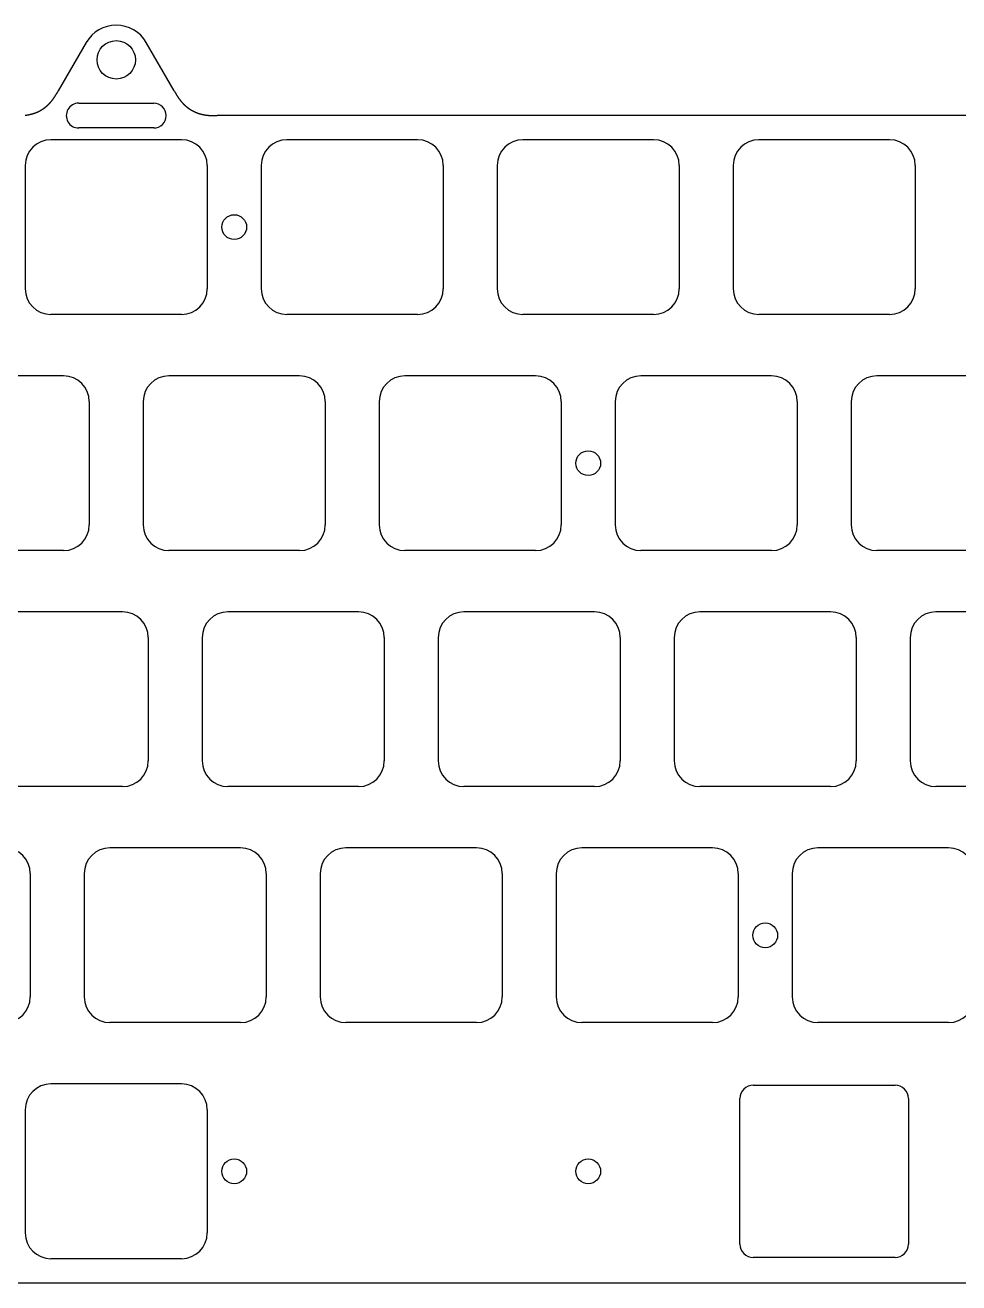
# Model space of a CAD drawing. Header units: millimetres. Extents: x -9 to 276, y -92 to 16.
# Drawn here: x 126 to 201.4, y -85.2 to 16.3 of the extents above; entities that cross this region are included whole.
import ezdxf

# ---------------------------------------------------------------- set-up
doc = ezdxf.new("R2010")
doc.units = ezdxf.units.MM
doc.layers.add('BLACK', color=7, linetype='CONTINUOUS')
doc.layers.add('Edge.Cuts', color=53, linetype='CONTINUOUS', true_color=0xc8a339)

msp = doc.modelspace()

# ---------------------------------------------------------------- linework, layer by layer
at = {"layer": 'BLACK', "linetype": 'Continuous'}
for p, q in [((138.625, -69.15), (128.074999, -69.15)), ((184.775, -69.25), (196.225, -69.25)), ((183.7, -82.075), (183.7, -70.325)), ((197.3, -70.325), (197.3, -82.075)), ((126, -71.225), (126, -81.175001)), ((140.7, -71.225), (140.7, -81.175)), ((196.225, -83.15), (184.775, -83.15)), ((138.625, -83.25), (128.075, -83.25))]:
    msp.add_line(p, q, dxfattribs=at)
at = {"layer": 'BLACK'}
for centre in [(142.875, -76.2), (171.45, -76.2)]:
    msp.add_circle(centre, 1, dxfattribs=at)
for centre, radius, start, end in [((128.075004, -71.225004), 2.075004, 90.00013806, 179.99988955), ((138.625, -71.225), 2.075, 0, 90), ((184.774999, -70.324999), 1.074999, 89.9999467, 180.0000533), ((196.225, -70.325), 1.075, 0, 90), ((128.075002, -81.174998), 2.075002, 180.00008284, 269.99994478), ((138.625, -81.175), 2.075, 270, 0), ((184.774999, -82.075001), 1.074999, 179.9999467, 270.0000533), ((196.225, -82.075), 1.075, 270, 0)]:
    msp.add_arc(centre, radius, start, end, dxfattribs=at)
at = {"layer": 'Edge.Cuts', "linetype": 'CONTINUOUS'}
for p, q in [((130.925129, 14.9), (128.673462, 11)), ((138.026537, 11), (135.774871, 14.9)), ((128.100526, 10.137918), (128.111221, 10.15071)), ((128.111221, 10.15071), (128.121898, 10.163604)), ((128.121898, 10.163604), (128.132559, 10.176603)), ((128.132559, 10.176603), (128.143204, 10.189709)), ((128.143204, 10.189709), (128.153837, 10.202926)), ((128.153837, 10.202926), (128.164458, 10.216255)), ((128.164458, 10.216255), (128.17507, 10.229701)), ((128.17507, 10.229701), (128.185675, 10.243266)), ((128.185675, 10.243266), (128.196275, 10.256954)), ((128.196275, 10.256954), (128.206872, 10.270768)), ((128.206872, 10.270768), (128.21747, 10.284713)), ((128.21747, 10.284713), (128.228069, 10.298793)), ((128.228069, 10.298793), (128.238674, 10.313011)), ((128.238674, 10.313011), (128.249287, 10.327374)), ((128.249287, 10.327374), (128.259912, 10.341886)), ((128.259912, 10.341886), (128.270551, 10.356552)), ((128.270551, 10.356552), (128.281208, 10.371379)), ((128.281208, 10.371379), (128.291888, 10.386373)), ((128.291888, 10.386373), (128.302594, 10.401541)), ((128.302594, 10.401541), (128.313331, 10.416891)), ((128.313331, 10.416891), (128.324103, 10.43243)), ((128.324103, 10.43243), (128.334918, 10.448169)), ((128.334918, 10.448169), (128.345779, 10.464116)), ((128.345779, 10.464116), (128.356694, 10.480284)), ((128.356694, 10.480284), (128.367671, 10.496683)), ((128.367671, 10.496683), (128.378715, 10.513327)), ((128.378715, 10.513327), (128.389838, 10.530232)), ((128.389838, 10.530232), (128.401048, 10.547414)), ((128.401048, 10.547414), (128.412357, 10.564892)), ((128.412357, 10.564892), (128.423777, 10.582688)), ((128.423777, 10.582688), (128.435323, 10.600826)), ((128.435323, 10.600826), (128.447011, 10.619335)), ((128.447011, 10.619335), (128.458861, 10.638248)), ((128.458861, 10.638248), (128.470896, 10.657604)), ((128.470896, 10.657604), (128.483142, 10.67745)), ((128.483142, 10.67745), (128.495632, 10.697841)), ((128.495632, 10.697841), (128.508406, 10.718846)), ((128.508406, 10.718846), (128.521514, 10.74055)), ((128.521514, 10.74055), (128.535019, 10.763064)), ((128.535019, 10.763064), (128.549006, 10.786532)), ((128.549006, 10.786532), (128.563586, 10.811149)), ((128.563586, 10.811149), (128.578924, 10.837196)), ((128.578924, 10.837196), (128.595266, 10.865098)), ((128.595266, 10.865098), (128.613018, 10.89556)), ((128.613018, 10.89556), (128.632962, 10.929928)), ((128.632962, 10.929928), (128.657009, 10.971507)), ((128.657009, 10.971507), (128.673462, 11)), ((138.026537, 11), (138.048643, 10.961725)), ((138.048643, 10.961725), (138.070962, 10.923156)), ((138.070962, 10.923156), (138.082212, 10.903769)), ((138.082212, 10.903769), (138.093527, 10.884317)), ((138.093527, 10.884317), (138.104911, 10.864802)), ((138.104911, 10.864802), (138.116369, 10.845228)), ((138.116369, 10.845228), (138.127904, 10.825597)), ((138.127904, 10.825597), (138.13952, 10.805913)), ((138.13952, 10.805913), (138.151221, 10.786177)), ((138.151221, 10.786177), (138.163012, 10.766393)), ((138.163012, 10.766393), (138.174895, 10.746563)), ((138.174895, 10.746563), (138.186876, 10.726691)), ((138.186876, 10.726691), (138.198958, 10.706778)), ((138.198958, 10.706778), (138.211144, 10.686828)), ((138.211144, 10.686828), (138.223439, 10.666844)), ((138.223439, 10.666844), (138.229629, 10.656839)), ((138.229629, 10.656839), (138.235848, 10.646828)), ((138.235848, 10.646828), (138.242096, 10.636808)), ((138.242096, 10.636808), (138.248373, 10.626782)), ((138.248373, 10.626782), (138.254681, 10.61675)), ((138.254681, 10.61675), (138.261019, 10.606711)), ((138.261019, 10.606711), (138.267389, 10.596666)), ((138.267389, 10.596666), (138.27379, 10.586616)), ((138.27379, 10.586616), (138.280223, 10.576561)), ((138.280223, 10.576561), (138.286689, 10.566501)), ((138.286689, 10.566501), (138.293189, 10.556436)), ((138.293189, 10.556436), (138.299722, 10.546367)), ((138.299722, 10.546367), (138.306289, 10.536295)), ((138.306289, 10.536295), (138.312891, 10.526219)), ((138.312891, 10.526219), (138.319528, 10.51614)), ((138.319528, 10.51614), (138.3262, 10.506058)), ((138.3262, 10.506058), (138.332909, 10.495974)), ((138.332909, 10.495974), (138.339654, 10.485888)), ((138.339654, 10.485888), (138.346437, 10.4758)), ((138.346437, 10.4758), (138.353257, 10.465711)), ((138.353257, 10.465711), (138.360115, 10.45562)), ((138.360115, 10.45562), (138.367012, 10.445529)), ((138.367012, 10.445529), (138.373948, 10.435438)), ((138.373948, 10.435438), (138.380924, 10.425347)), ((138.380924, 10.425347), (138.38794, 10.415256)), ((138.38794, 10.415256), (138.394996, 10.405166)), ((138.394996, 10.405166), (138.402094, 10.395077)), ((138.402094, 10.395077), (138.409233, 10.384989)), ((138.409233, 10.384989), (138.416414, 10.374903)), ((138.416414, 10.374903), (138.423638, 10.36482)), ((138.423638, 10.36482), (138.430905, 10.354738)), ((138.430905, 10.354738), (138.438215, 10.34466)), ((138.438215, 10.34466), (138.44557, 10.334585)), ((138.44557, 10.334585), (138.452969, 10.324513)), ((138.452969, 10.324513), (138.460413, 10.314445)), ((138.460413, 10.314445), (138.467902, 10.304381)), ((138.467902, 10.304381), (138.475438, 10.294322)), ((138.475438, 10.294322), (138.48302, 10.284267)), ((138.48302, 10.284267), (138.49065, 10.274218)), ((138.49065, 10.274218), (138.498327, 10.264175)), ((138.498327, 10.264175), (138.506052, 10.254137)), ((138.506052, 10.254137), (138.513825, 10.244105)), ((138.513825, 10.244105), (138.521648, 10.234081)), ((138.521648, 10.234081), (138.52952, 10.224063)), ((138.52952, 10.224063), (138.537442, 10.214052)), ((138.537442, 10.214052), (138.545414, 10.204049)), ((138.545414, 10.204049), (138.553438, 10.194055)), ((138.553438, 10.194055), (138.561513, 10.184068)), ((138.561513, 10.184068), (138.56964, 10.17409)), ((138.56964, 10.17409), (138.577819, 10.164121)), ((138.577819, 10.164121), (138.586052, 10.154162)), ((138.586052, 10.154162), (138.594338, 10.144212)), ((126.545985, 9.133583), (126.559186, 9.137259)), ((126.559186, 9.137259), (126.572403, 9.141002)), ((126.572403, 9.141002), (126.585637, 9.144813)), ((126.585637, 9.144813), (126.598889, 9.148692)), ((126.598889, 9.148692), (126.612157, 9.152639)), ((126.612157, 9.152639), (126.625441, 9.156656)), ((126.625441, 9.156656), (126.638743, 9.160742)), ((126.638743, 9.160742), (126.652061, 9.164899)), ((126.652061, 9.164899), (126.665396, 9.169127)), ((126.665396, 9.169127), (126.678747, 9.173427)), ((126.678747, 9.173427), (126.692114, 9.177799)), ((126.692114, 9.177799), (126.705498, 9.182244)), ((126.705498, 9.182244), (126.718899, 9.186762)), ((126.718899, 9.186762), (126.732316, 9.191354)), ((126.732316, 9.191354), (126.745749, 9.196021)), ((126.745749, 9.196021), (126.759198, 9.200763)), ((126.759198, 9.200763), (126.772663, 9.205581)), ((126.772663, 9.205581), (126.786145, 9.210476)), ((126.786145, 9.210476), (126.793542, 9.213192)), ((126.793542, 9.213192), (126.80093, 9.215925)), ((126.80093, 9.215925), (126.80831, 9.218677)), ((126.80831, 9.218677), (126.815681, 9.221447)), ((126.815681, 9.221447), (126.823044, 9.224236)), ((126.823044, 9.224236), (126.830398, 9.227042)), ((126.830398, 9.227042), (126.837744, 9.229867)), ((126.837744, 9.229867), (126.845081, 9.232709)), ((126.845081, 9.232709), (126.85241, 9.23557)), ((126.85241, 9.23557), (126.85973, 9.238449)), ((126.85973, 9.238449), (126.867041, 9.241346)), ((126.867041, 9.241346), (126.874343, 9.244261)), ((126.874343, 9.244261), (126.881637, 9.247194)), ((126.881637, 9.247194), (126.888922, 9.250146)), ((126.888922, 9.250146), (126.896199, 9.253115)), ((126.896199, 9.253115), (126.903466, 9.256102)), ((126.903466, 9.256102), (126.910725, 9.259107)), ((126.910725, 9.259107), (126.917975, 9.26213)), ((126.917975, 9.26213), (126.925216, 9.265172)), ((126.925216, 9.265172), (126.932448, 9.268231)), ((126.932448, 9.268231), (126.939671, 9.271308)), ((126.939671, 9.271308), (126.946886, 9.274403)), ((126.946886, 9.274403), (126.954091, 9.277516)), ((126.954091, 9.277516), (126.961288, 9.280647)), ((126.961288, 9.280647), (126.968475, 9.283795)), ((126.968475, 9.283795), (126.975654, 9.286962)), ((126.975654, 9.286962), (126.982823, 9.290147)), ((126.982823, 9.290147), (126.989983, 9.293349)), ((126.989983, 9.293349), (126.997134, 9.296569)), ((126.997134, 9.296569), (127.004277, 9.299807)), ((127.004277, 9.299807), (127.011409, 9.303063)), ((127.011409, 9.303063), (127.018533, 9.306337)), ((127.018533, 9.306337), (127.025648, 9.309628)), ((127.025648, 9.309628), (127.032753, 9.312937)), ((127.032753, 9.312937), (127.039849, 9.316264)), ((127.039849, 9.316264), (127.046936, 9.319609)), ((127.046936, 9.319609), (127.054014, 9.322971)), ((127.054014, 9.322971), (127.061082, 9.326351)), ((127.061082, 9.326351), (127.068141, 9.329749)), ((127.068141, 9.329749), (127.07519, 9.333165)), ((127.07519, 9.333165), (127.08223, 9.336598)), ((127.08223, 9.336598), (127.089261, 9.340049)), ((127.089261, 9.340049), (127.096282, 9.343517)), ((127.096282, 9.343517), (127.103294, 9.347003)), ((127.103294, 9.347003), (127.110296, 9.350507)), ((127.110296, 9.350507), (127.117289, 9.354029)), ((127.117289, 9.354029), (127.124272, 9.357567)), ((127.124272, 9.357567), (127.131246, 9.361124)), ((127.131246, 9.361124), (127.13821, 9.364698)), ((127.13821, 9.364698), (127.145165, 9.36829)), ((127.145165, 9.36829), (127.15211, 9.371899)), ((127.15211, 9.371899), (127.159045, 9.375526)), ((127.159045, 9.375526), (127.165971, 9.37917)), ((127.165971, 9.37917), (127.172886, 9.382831)), ((127.172886, 9.382831), (127.179793, 9.386511)), ((127.179793, 9.386511), (127.186689, 9.390207)), ((127.186689, 9.390207), (127.193576, 9.393921)), ((127.193576, 9.393921), (127.200452, 9.397653)), ((127.200452, 9.397653), (127.207319, 9.401402)), ((127.207319, 9.401402), (127.214176, 9.405168)), ((127.214176, 9.405168), (127.221024, 9.408952)), ((127.221024, 9.408952), (127.227861, 9.412753)), ((127.227861, 9.412753), (127.234689, 9.416572)), ((127.234689, 9.416572), (127.241506, 9.420407)), ((127.241506, 9.420407), (127.248314, 9.424261)), ((127.248314, 9.424261), (127.255111, 9.428131)), ((127.255111, 9.428131), (127.261899, 9.432019)), ((127.261899, 9.432019), (127.268676, 9.435924)), ((127.268676, 9.435924), (127.275443, 9.439846)), ((127.275443, 9.439846), (127.282201, 9.443786)), ((127.282201, 9.443786), (127.288948, 9.447743)), ((127.288948, 9.447743), (127.295685, 9.451717)), ((127.295685, 9.451717), (127.302412, 9.455709)), ((127.302412, 9.455709), (127.309129, 9.459717)), ((127.309129, 9.459717), (127.315835, 9.463743)), ((127.315835, 9.463743), (127.322532, 9.467786)), ((127.322532, 9.467786), (127.329217, 9.471846)), ((127.329217, 9.471846), (127.335893, 9.475924)), ((127.335893, 9.475924), (127.342559, 9.480018)), ((127.342559, 9.480018), (127.349214, 9.48413)), ((127.349214, 9.48413), (127.355859, 9.488258)), ((127.355859, 9.488258), (127.362493, 9.492404)), ((127.362493, 9.492404), (127.369117, 9.496567)), ((127.369117, 9.496567), (127.375731, 9.500747)), ((127.375731, 9.500747), (127.382334, 9.504944)), ((127.382334, 9.504944), (127.388926, 9.509158)), ((127.388926, 9.509158), (127.395508, 9.513389)), ((127.395508, 9.513389), (127.40208, 9.517637)), ((127.40208, 9.517637), (127.408641, 9.521903)), ((127.408641, 9.521903), (127.415192, 9.526185)), ((127.415192, 9.526185), (127.421732, 9.530484)), ((127.421732, 9.530484), (127.428261, 9.5348)), ((127.428261, 9.5348), (127.43478, 9.539133)), ((127.43478, 9.539133), (127.441288, 9.543483)), ((127.441288, 9.543483), (127.447785, 9.54785)), ((127.447785, 9.54785), (127.454272, 9.552233)), ((127.454272, 9.552233), (127.460747, 9.556634)), ((127.460747, 9.556634), (127.467213, 9.561051)), ((127.467213, 9.561051), (127.473667, 9.565486)), ((127.473667, 9.565486), (127.480111, 9.569937)), ((127.480111, 9.569937), (127.486543, 9.574405)), ((127.486543, 9.574405), (127.492965, 9.57889)), ((127.492965, 9.57889), (127.499376, 9.583391)), ((127.499376, 9.583391), (127.505776, 9.58791)), ((127.505776, 9.58791), (127.512165, 9.592445)), ((127.512165, 9.592445), (127.518544, 9.596997)), ((127.518544, 9.596997), (127.524911, 9.601566)), ((127.524911, 9.601566), (127.531267, 9.606151)), ((127.531267, 9.606151), (127.537612, 9.610753)), ((127.537612, 9.610753), (127.543947, 9.615372)), ((127.543947, 9.615372), (127.55027, 9.620008)), ((127.55027, 9.620008), (127.556582, 9.62466)), ((127.556582, 9.62466), (127.562883, 9.629329)), ((127.562883, 9.629329), (127.569173, 9.634014)), ((127.569173, 9.634014), (127.575451, 9.638717)), ((127.575451, 9.638717), (127.581719, 9.643435)), ((127.581719, 9.643435), (127.587975, 9.648171)), ((127.587975, 9.648171), (127.59422, 9.652923)), ((127.59422, 9.652923), (127.600454, 9.657691)), ((127.600454, 9.657691), (127.606676, 9.662476)), ((127.606676, 9.662476), (127.612888, 9.667278)), ((127.612888, 9.667278), (127.619088, 9.672096)), ((127.619088, 9.672096), (127.625276, 9.676931)), ((127.625276, 9.676931), (127.631453, 9.681782)), ((127.631453, 9.681782), (127.637619, 9.68665)), ((127.637619, 9.68665), (127.643774, 9.691534)), ((127.643774, 9.691534), (127.649916, 9.696434)), ((127.649916, 9.696434), (127.656048, 9.701351)), ((127.656048, 9.701351), (127.662168, 9.706285)), ((127.662168, 9.706285), (127.668276, 9.711235)), ((127.668276, 9.711235), (127.674373, 9.716201)), ((127.674373, 9.716201), (127.680459, 9.721184)), ((127.680459, 9.721184), (127.686533, 9.726183)), ((127.686533, 9.726183), (127.692595, 9.731198)), ((127.692595, 9.731198), (127.698645, 9.73623)), ((127.698645, 9.73623), (127.704684, 9.741278)), ((127.704684, 9.741278), (127.710712, 9.746342)), ((127.710712, 9.746342), (127.716727, 9.751423)), ((127.716727, 9.751423), (127.722731, 9.75652)), ((127.722731, 9.75652), (127.728723, 9.761633)), ((127.728723, 9.761633), (127.734704, 9.766763)), ((127.734704, 9.766763), (127.740672, 9.771909)), ((127.740672, 9.771909), (127.746629, 9.777071)), ((127.746629, 9.777071), (127.752574, 9.782249)), ((127.752574, 9.782249), (127.758507, 9.787443)), ((127.758507, 9.787443), (127.764428, 9.792654)), ((127.764428, 9.792654), (127.770338, 9.797881)), ((127.770338, 9.797881), (127.776235, 9.803124)), ((127.776235, 9.803124), (127.78212, 9.808383)), ((127.78212, 9.808383), (127.787994, 9.813658)), ((127.787994, 9.813658), (127.793855, 9.818949)), ((127.793855, 9.818949), (127.799705, 9.824257)), ((127.799705, 9.824257), (127.805542, 9.82958)), ((127.805542, 9.82958), (127.811367, 9.834919)), ((127.811367, 9.834919), (127.811875, 9.835386)), ((127.811875, 9.835386), (127.823466, 9.846097)), ((127.823466, 9.846097), (127.835011, 9.856873)), ((127.835011, 9.856873), (127.846511, 9.867716)), ((127.846511, 9.867716), (127.857966, 9.878626)), ((127.857966, 9.878626), (127.869377, 9.889605)), ((127.869377, 9.889605), (127.880745, 9.900653)), ((127.880745, 9.900653), (127.892071, 9.911771)), ((127.892071, 9.911771), (127.903355, 9.92296)), ((127.903355, 9.92296), (127.914599, 9.934222)), ((127.914599, 9.934222), (127.925804, 9.945556)), ((127.925804, 9.945556), (127.93697, 9.956965)), ((127.93697, 9.956965), (127.948098, 9.968449)), ((127.948098, 9.968449), (127.959189, 9.98001)), ((127.959189, 9.98001), (127.970245, 9.991649)), ((127.970245, 9.991649), (127.981266, 10.003367)), ((127.981266, 10.003367), (127.992253, 10.015166)), ((127.992253, 10.015166), (128.003208, 10.027046)), ((128.003208, 10.027046), (128.014131, 10.03901)), ((128.014131, 10.03901), (128.025024, 10.051058)), ((128.025024, 10.051058), (128.035888, 10.063193)), ((128.035888, 10.063193), (128.046723, 10.075416)), ((128.046723, 10.075416), (128.057532, 10.087729)), ((128.057532, 10.087729), (128.068315, 10.100134)), ((128.068315, 10.100134), (128.079074, 10.112632)), ((128.079074, 10.112632), (128.089811, 10.125226)), ((128.089811, 10.125226), (128.100526, 10.137918)), ((130.318762, 10), (136.381237, 10)), ((138.594338, 10.144212), (138.602678, 10.134273)), ((138.602678, 10.134273), (138.611072, 10.124344)), ((138.611072, 10.124344), (138.619522, 10.114425)), ((138.619522, 10.114425), (138.628026, 10.104518)), ((138.628026, 10.104518), (138.636587, 10.094622)), ((138.636587, 10.094622), (138.645205, 10.084738)), ((138.645205, 10.084738), (138.653879, 10.074866)), ((138.653879, 10.074866), (138.662611, 10.065007)), ((138.662611, 10.065007), (138.6714, 10.055161)), ((138.6714, 10.055161), (138.680248, 10.045327)), ((138.680248, 10.045327), (138.689155, 10.035508)), ((138.689155, 10.035508), (138.698122, 10.025702)), ((138.698122, 10.025702), (138.707148, 10.01591)), ((138.707148, 10.01591), (138.716235, 10.006133)), ((138.716235, 10.006133), (138.725383, 9.996371)), ((138.725383, 9.996371), (138.734592, 9.986624)), ((138.734592, 9.986624), (138.743863, 9.976893)), ((138.743863, 9.976893), (138.753196, 9.967178)), ((138.753196, 9.967178), (138.762593, 9.957479)), ((138.762593, 9.957479), (138.772052, 9.947796)), ((138.772052, 9.947796), (138.781576, 9.938131)), ((138.781576, 9.938131), (138.791164, 9.928483)), ((138.791164, 9.928483), (138.800817, 9.918853)), ((138.800817, 9.918853), (138.810535, 9.909241)), ((138.810535, 9.909241), (138.820319, 9.899647)), ((138.820319, 9.899647), (138.830169, 9.890072)), ((138.830169, 9.890072), (138.840087, 9.880516)), ((138.840087, 9.880516), (138.850071, 9.87098)), ((138.850071, 9.87098), (138.860124, 9.861463)), ((138.860124, 9.861463), (138.870245, 9.851966)), ((138.870245, 9.851966), (138.880434, 9.84249)), ((138.880434, 9.84249), (138.890693, 9.833035)), ((138.890693, 9.833035), (138.901022, 9.823601)), ((138.901022, 9.823601), (138.911421, 9.814188)), ((138.911421, 9.814188), (138.921891, 9.804797)), ((138.921891, 9.804797), (138.932433, 9.795429)), ((138.932433, 9.795429), (138.943046, 9.786083)), ((138.943046, 9.786083), (138.953731, 9.77676)), ((138.953731, 9.77676), (138.96449, 9.76746)), ((138.96449, 9.76746), (138.975321, 9.758183)), ((138.975321, 9.758183), (138.986226, 9.748931)), ((138.986226, 9.748931), (138.997206, 9.739703)), ((138.997206, 9.739703), (139.003256, 9.734655)), ((139.003256, 9.734655), (139.009318, 9.729623)), ((139.009318, 9.729623), (139.015391, 9.724608)), ((139.015391, 9.724608), (139.021476, 9.71961)), ((139.021476, 9.71961), (139.027572, 9.714627)), ((139.027572, 9.714627), (139.033679, 9.709662)), ((139.033679, 9.709662), (139.039798, 9.704712)), ((139.039798, 9.704712), (139.045929, 9.69978)), ((139.045929, 9.69978), (139.052071, 9.694863)), ((139.052071, 9.694863), (139.058224, 9.689964)), ((139.058224, 9.689964), (139.064388, 9.68508)), ((139.064388, 9.68508), (139.070564, 9.680214)), ((139.070564, 9.680214), (139.076751, 9.675364)), ((139.076751, 9.675364), (139.082949, 9.67053)), ((139.082949, 9.67053), (139.089159, 9.665713)), ((139.089159, 9.665713), (139.09538, 9.660913)), ((139.09538, 9.660913), (139.101612, 9.656129)), ((139.101612, 9.656129), (139.107855, 9.651362)), ((139.107855, 9.651362), (139.114109, 9.646612)), ((139.114109, 9.646612), (139.120375, 9.641878)), ((139.120375, 9.641878), (139.126651, 9.637161)), ((139.126651, 9.637161), (139.132939, 9.632461)), ((139.132939, 9.632461), (139.139237, 9.627777)), ((139.139237, 9.627777), (139.145547, 9.62311)), ((139.145547, 9.62311), (139.151868, 9.61846)), ((139.151868, 9.61846), (139.158199, 9.613827)), ((139.158199, 9.613827), (139.164542, 9.60921)), ((139.164542, 9.60921), (139.170895, 9.604611)), ((139.170895, 9.604611), (139.17726, 9.600028)), ((139.17726, 9.600028), (139.183635, 9.595461)), ((139.183635, 9.595461), (139.190021, 9.590912)), ((139.190021, 9.590912), (139.196418, 9.586379)), ((139.196418, 9.586379), (139.202826, 9.581864)), ((139.202826, 9.581864), (139.209244, 9.577365)), ((139.209244, 9.577365), (139.215673, 9.572883)), ((139.215673, 9.572883), (139.222113, 9.568418)), ((139.222113, 9.568418), (139.228564, 9.56397)), ((139.228564, 9.56397), (139.235025, 9.559539)), ((139.235025, 9.559539), (139.241497, 9.555124)), ((139.241497, 9.555124), (139.24798, 9.550727)), ((139.24798, 9.550727), (139.254473, 9.546347)), ((139.254473, 9.546347), (139.260977, 9.541983)), ((139.260977, 9.541983), (139.267492, 9.537637)), ((139.267492, 9.537637), (139.274017, 9.533308)), ((139.274017, 9.533308), (139.280552, 9.528995)), ((139.280552, 9.528995), (139.287098, 9.5247)), ((139.287098, 9.5247), (139.293655, 9.520422)), ((139.293655, 9.520422), (139.300222, 9.516161)), ((139.300222, 9.516161), (139.306799, 9.511917)), ((139.306799, 9.511917), (139.313387, 9.50769)), ((139.313387, 9.50769), (139.319985, 9.50348)), ((139.319985, 9.50348), (139.326593, 9.499287)), ((139.326593, 9.499287), (139.333212, 9.495111)), ((139.333212, 9.495111), (139.339841, 9.490953)), ((139.339841, 9.490953), (139.34648, 9.486812)), ((139.34648, 9.486812), (139.35313, 9.482687)), ((139.35313, 9.482687), (139.35979, 9.47858)), ((139.35979, 9.47858), (139.36646, 9.474491)), ((139.36646, 9.474491), (139.37314, 9.470418)), ((139.37314, 9.470418), (139.37983, 9.466363)), ((139.37983, 9.466363), (139.386531, 9.462325)), ((139.386531, 9.462325), (139.393241, 9.458304)), ((139.393241, 9.458304), (139.399962, 9.454301)), ((139.399962, 9.454301), (139.406693, 9.450314)), ((139.406693, 9.450314), (139.413433, 9.446346)), ((139.413433, 9.446346), (139.420184, 9.442394)), ((139.420184, 9.442394), (139.426945, 9.43846)), ((139.426945, 9.43846), (139.433716, 9.434543)), ((139.433716, 9.434543), (139.440496, 9.430643)), ((139.440496, 9.430643), (139.447287, 9.426761)), ((139.447287, 9.426761), (139.454087, 9.422896)), ((139.454087, 9.422896), (139.460898, 9.419049)), ((139.460898, 9.419049), (139.467718, 9.415219)), ((139.467718, 9.415219), (139.474548, 9.411406)), ((139.474548, 9.411406), (139.481387, 9.407611)), ((139.481387, 9.407611), (139.488237, 9.403834)), ((139.488237, 9.403834), (139.495096, 9.400073)), ((139.495096, 9.400073), (139.501965, 9.396331)), ((139.501965, 9.396331), (139.508844, 9.392606)), ((139.508844, 9.392606), (139.515732, 9.388898)), ((139.515732, 9.388898), (139.52263, 9.385208)), ((139.52263, 9.385208), (139.529538, 9.381535)), ((139.529538, 9.381535), (139.536455, 9.37788)), ((139.536455, 9.37788), (139.543382, 9.374242)), ((139.543382, 9.374242), (139.550318, 9.370622)), ((139.550318, 9.370622), (139.557264, 9.36702)), ((139.557264, 9.36702), (139.564219, 9.363435)), ((139.564219, 9.363435), (139.571184, 9.359868)), ((139.571184, 9.359868), (139.578158, 9.356319)), ((139.578158, 9.356319), (139.585142, 9.352787)), ((139.585142, 9.352787), (139.592135, 9.349273)), ((139.592135, 9.349273), (139.599137, 9.345776)), ((139.599137, 9.345776), (139.606149, 9.342297)), ((139.606149, 9.342297), (139.61317, 9.338836)), ((139.61317, 9.338836), (139.620201, 9.335392)), ((139.620201, 9.335392), (139.627241, 9.331967)), ((139.627241, 9.331967), (139.63429, 9.328559)), ((139.63429, 9.328559), (139.641348, 9.325169)), ((139.641348, 9.325169), (139.648415, 9.321796)), ((139.648415, 9.321796), (139.655492, 9.318441)), ((139.655492, 9.318441), (139.662578, 9.315104)), ((139.662578, 9.315104), (139.669673, 9.311785)), ((139.669673, 9.311785), (139.676777, 9.308484)), ((139.676777, 9.308484), (139.68389, 9.305201)), ((139.68389, 9.305201), (139.691012, 9.301935)), ((139.691012, 9.301935), (139.698144, 9.298687)), ((139.698144, 9.298687), (139.705284, 9.295457)), ((139.705284, 9.295457), (139.712433, 9.292245)), ((139.712433, 9.292245), (139.719591, 9.289051)), ((139.719591, 9.289051), (139.726759, 9.285875)), ((139.726759, 9.285875), (139.733935, 9.282717)), ((139.733935, 9.282717), (139.74112, 9.279577)), ((139.74112, 9.279577), (139.748314, 9.276454)), ((139.748314, 9.276454), (139.755516, 9.27335)), ((139.755516, 9.27335), (139.762728, 9.270263)), ((139.762728, 9.270263), (139.769948, 9.267195)), ((139.769948, 9.267195), (139.777177, 9.264145)), ((139.777177, 9.264145), (139.784415, 9.261112)), ((139.784415, 9.261112), (139.791662, 9.258098)), ((139.791662, 9.258098), (139.798917, 9.255101)), ((139.798917, 9.255101), (139.806181, 9.252123)), ((139.806181, 9.252123), (139.813454, 9.249163)), ((139.813454, 9.249163), (139.820735, 9.246221)), ((139.820735, 9.246221), (139.828025, 9.243297)), ((139.828025, 9.243297), (139.835323, 9.240391)), ((139.835323, 9.240391), (139.842631, 9.237503)), ((139.842631, 9.237503), (139.849946, 9.234633)), ((139.849946, 9.234633), (139.85727, 9.231782)), ((139.85727, 9.231782), (139.864603, 9.228948)), ((139.864603, 9.228948), (139.871944, 9.226133)), ((139.871944, 9.226133), (139.879293, 9.223336)), ((139.879293, 9.223336), (139.886651, 9.220557)), ((139.886651, 9.220557), (139.894017, 9.217797)), ((139.894017, 9.217797), (139.901392, 9.215054)), ((139.901392, 9.215054), (139.908775, 9.21233)), ((139.908775, 9.21233), (139.916166, 9.209625)), ((139.916166, 9.209625), (139.923566, 9.206937)), ((139.923566, 9.206937), (139.930974, 9.204268)), ((139.930974, 9.204268), (139.93839, 9.201617)), ((139.93839, 9.201617), (139.945814, 9.198984)), ((139.945814, 9.198984), (139.953247, 9.196369)), ((139.953247, 9.196369), (139.960687, 9.193773)), ((139.960687, 9.193773), (139.968136, 9.191196)), ((139.968136, 9.191196), (139.975593, 9.188636)), ((139.975593, 9.188636), (139.983058, 9.186095)), ((139.983058, 9.186095), (139.990531, 9.183572)), ((139.990531, 9.183572), (139.998013, 9.181068)), ((139.998013, 9.181068), (140.005502, 9.178582)), ((140.005502, 9.178582), (140.012999, 9.176115)), ((140.012999, 9.176115), (140.020504, 9.173666)), ((140.020504, 9.173666), (140.028017, 9.171235)), ((140.028017, 9.171235), (140.035539, 9.168823)), ((140.035539, 9.168823), (140.043068, 9.16643)), ((140.043068, 9.16643), (140.050605, 9.164055)), ((140.050605, 9.164055), (140.05126, 9.163849)), ((140.05126, 9.163849), (140.066331, 9.159166)), ((140.066331, 9.159166), (140.081436, 9.154556)), ((140.081436, 9.154556), (140.096576, 9.150018)), ((140.096576, 9.150018), (140.111753, 9.145553)), ((140.111753, 9.145553), (140.126966, 9.14116)), ((140.126966, 9.14116), (140.142218, 9.136839)), ((140.142218, 9.136839), (140.157509, 9.13259)), ((125.995144, 9.030185), (126.007566, 9.031557)), ((126.007566, 9.031557), (126.020007, 9.03297)), ((126.020007, 9.03297), (126.032467, 9.034424)), ((126.032467, 9.034424), (126.044947, 9.035921)), ((126.044947, 9.035921), (126.057445, 9.03746)), ((126.057445, 9.03746), (126.069963, 9.039043)), ((126.069963, 9.039043), (126.082499, 9.040669)), ((126.082499, 9.040669), (126.095055, 9.042341)), ((126.095055, 9.042341), (126.107629, 9.044057)), ((126.107629, 9.044057), (126.120222, 9.045819)), ((126.120222, 9.045819), (126.132834, 9.047627)), ((126.132834, 9.047627), (126.145464, 9.049483)), ((126.145464, 9.049483), (126.158113, 9.051386)), ((126.158113, 9.051386), (126.17078, 9.053337)), ((126.17078, 9.053337), (126.183467, 9.055337)), ((126.183467, 9.055337), (126.196171, 9.057386)), ((126.196171, 9.057386), (126.208894, 9.059485)), ((126.208894, 9.059485), (126.221636, 9.061635)), ((126.221636, 9.061635), (126.234395, 9.063836)), ((126.234395, 9.063836), (126.247173, 9.066089)), ((126.247173, 9.066089), (126.259969, 9.068394)), ((126.259969, 9.068394), (126.272784, 9.070753)), ((126.272784, 9.070753), (126.285616, 9.073164)), ((126.285616, 9.073164), (126.298466, 9.07563)), ((126.298466, 9.07563), (126.311335, 9.078151)), ((126.311335, 9.078151), (126.324221, 9.080728)), ((126.324221, 9.080728), (126.337126, 9.08336)), ((126.337126, 9.08336), (126.350048, 9.086049)), ((126.350048, 9.086049), (126.362988, 9.088795)), ((126.362988, 9.088795), (126.375945, 9.091598)), ((126.375945, 9.091598), (126.388921, 9.094461)), ((126.388921, 9.094461), (126.401914, 9.097382)), ((126.401914, 9.097382), (126.414924, 9.100363)), ((126.414924, 9.100363), (126.427952, 9.103404)), ((126.427952, 9.103404), (126.440998, 9.106506)), ((126.440998, 9.106506), (126.454061, 9.109669)), ((126.454061, 9.109669), (126.467141, 9.112894)), ((126.467141, 9.112894), (126.480239, 9.116182)), ((126.480239, 9.116182), (126.493354, 9.119534)), ((126.493354, 9.119534), (126.506486, 9.122949)), ((126.506486, 9.122949), (126.519635, 9.126428)), ((126.519635, 9.126428), (126.532802, 9.129973)), ((126.532802, 9.129973), (126.545985, 9.133583)), ((140.157509, 9.13259), (140.172842, 9.128412)), ((140.172842, 9.128412), (140.188216, 9.124305)), ((140.188216, 9.124305), (140.203635, 9.120269)), ((140.203635, 9.120269), (140.219098, 9.116303)), ((140.219098, 9.116303), (140.234608, 9.112408)), ((140.234608, 9.112408), (140.250166, 9.108583)), ((140.250166, 9.108583), (140.265773, 9.104828)), ((140.265773, 9.104828), (140.281431, 9.101143)), ((140.281431, 9.101143), (140.297143, 9.097527)), ((140.297143, 9.097527), (140.312909, 9.09398)), ((140.312909, 9.09398), (140.328731, 9.090502)), ((140.328731, 9.090502), (140.344612, 9.087093)), ((140.344612, 9.087093), (140.360553, 9.083752)), ((140.360553, 9.083752), (140.376556, 9.08048)), ((140.376556, 9.08048), (140.392624, 9.077276)), ((140.392624, 9.077276), (140.408759, 9.074139)), ((140.408759, 9.074139), (140.424962, 9.071071)), ((140.424962, 9.071071), (140.441237, 9.06807)), ((140.441237, 9.06807), (140.457586, 9.065136)), ((140.457586, 9.065136), (140.474012, 9.06227)), ((140.474012, 9.06227), (140.490517, 9.05947)), ((140.490517, 9.05947), (140.507104, 9.056737)), ((140.507104, 9.056737), (140.523778, 9.054071)), ((140.523778, 9.054071), (140.54054, 9.051471)), ((140.54054, 9.051471), (140.557394, 9.048938)), ((140.557394, 9.048938), (140.574344, 9.04647)), ((140.574344, 9.04647), (140.591394, 9.044069)), ((140.591394, 9.044069), (140.608549, 9.041733)), ((140.608549, 9.041733), (140.625811, 9.039462)), ((140.625811, 9.039462), (140.643186, 9.037257)), ((140.643186, 9.037257), (140.660679, 9.035118)), ((140.660679, 9.035118), (140.678296, 9.033043)), ((140.678296, 9.033043), (140.696041, 9.031033)), ((140.696041, 9.031033), (140.71392, 9.029088)), ((140.71392, 9.029088), (140.731941, 9.027208)), ((140.731941, 9.027208), (140.750111, 9.025391)), ((140.750111, 9.025391), (140.768436, 9.02364)), ((140.768436, 9.02364), (140.786925, 9.021952)), ((140.786925, 9.021952), (140.805586, 9.020328)), ((140.805586, 9.020328), (140.82443, 9.018769)), ((140.82443, 9.018769), (140.843468, 9.017272)), ((140.843468, 9.017272), (140.862709, 9.01584)), ((140.862709, 9.01584), (140.882168, 9.014471)), ((140.882168, 9.014471), (140.901858, 9.013165)), ((140.901858, 9.013165), (140.921795, 9.011922)), ((140.921795, 9.011922), (140.941996, 9.010742)), ((140.941996, 9.010742), (140.962482, 9.009624)), ((140.962482, 9.009624), (140.983272, 9.00857)), ((140.983272, 9.00857), (141.004394, 9.007577)), ((141.004394, 9.007577), (141.025875, 9.006648)), ((141.025875, 9.006648), (141.047749, 9.00578)), ((141.047749, 9.00578), (141.070053, 9.004974)), ((141.070053, 9.004974), (141.092833, 9.00423)), ((141.092833, 9.00423), (141.116143, 9.003547)), ((141.116143, 9.003547), (141.140048, 9.002926)), ((141.140048, 9.002926), (141.164625, 9.002365)), ((141.164625, 9.002365), (141.189976, 9.001866)), ((141.189976, 9.001866), (141.216227, 9.001427)), ((141.216227, 9.001427), (141.243544, 9.001048)), ((141.243544, 9.001048), (141.272153, 9.00073)), ((141.272153, 9.00073), (141.30238, 9.00047)), ((141.30238, 9.00047), (141.334715, 9.000269)), ((141.334715, 9.000269), (141.369972, 9.000126)), ((141.369972, 9.000126), (141.409709, 9.000038)), ((141.409709, 9.000038), (141.457742, 9.000003)), ((141.457742, 9.000003), (141.490638, 9)), ((229.984361, 9), (141.490638, 9)), ((136.381237, 8), (130.318762, 8)), ((138.625, 7.05), (128.075, 7.05)), ((157.675, 7.05), (147.125, 7.05)), ((176.725, 7.05), (166.175, 7.05)), ((195.775, 7.05), (185.225, 7.05)), ((126, 4.975), (126, -4.975)), ((140.7, 4.975), (140.7, -4.975)), ((145.05, 4.975), (145.05, -4.975)), ((159.75, 4.975), (159.75, -4.975)), ((164.1, 4.975), (164.1, -4.975)), ((178.8, 4.975), (178.8, -4.975)), ((183.15, 4.975), (183.15, -4.975)), ((197.85, 4.975), (197.85, -4.975)), ((138.625, -7.05), (128.075, -7.05)), ((157.675, -7.05), (147.125, -7.05)), ((176.725, -7.05), (166.175, -7.05)), ((195.775, -7.05), (185.225, -7.05)), ((129.1, -12), (118.55, -12)), ((148.15, -12), (137.6, -12)), ((167.2, -12), (156.65, -12)), ((186.25, -12), (175.7, -12)), ((205.3, -12), (194.75, -12)), ((131.175, -14.075), (131.175, -24.025)), ((135.525, -14.075), (135.525, -24.025)), ((150.225, -14.075), (150.225, -24.025)), ((154.575, -14.075), (154.575, -24.025)), ((169.275, -14.075), (169.275, -24.025)), ((173.625, -14.075), (173.625, -24.025)), ((188.325, -14.075), (188.325, -24.025)), ((192.675, -14.075), (192.675, -24.025)), ((129.1, -26.1), (118.55, -26.1)), ((148.15, -26.1), (137.6, -26.1)), ((167.2, -26.1), (156.65, -26.1)), ((186.25, -26.1), (175.7, -26.1)), ((205.3, -26.1), (194.75, -26.1)), ((133.8625, -31.05), (123.3125, -31.05)), ((152.9125, -31.05), (142.3625, -31.05)), ((171.9625, -31.05), (161.4125, -31.05)), ((191.0125, -31.05), (180.4625, -31.05)), ((210.0625, -31.05), (199.5125, -31.05)), ((135.9375, -33.125), (135.9375, -43.075)), ((140.2875, -33.125), (140.2875, -43.075)), ((154.9875, -33.125), (154.9875, -43.075)), ((159.3375, -33.125), (159.3375, -43.075)), ((174.0375, -33.125), (174.0375, -43.075)), ((178.3875, -33.125), (178.3875, -43.075)), ((193.0875, -33.125), (193.0875, -43.075)), ((197.4375, -33.125), (197.4375, -43.075)), ((133.8625, -45.15), (123.3125, -45.15)), ((152.9125, -45.15), (142.3625, -45.15)), ((171.9625, -45.15), (161.4125, -45.15)), ((191.0125, -45.15), (180.4625, -45.15)), ((210.0625, -45.15), (199.5125, -45.15)), ((143.3875, -50.1), (132.8375, -50.1)), ((162.4375, -50.1), (151.8875, -50.1)), ((181.4875, -50.1), (170.9375, -50.1)), ((200.5375, -50.1), (189.9875, -50.1)), ((126.4125, -52.175), (126.4125, -62.125)), ((130.7625, -52.175), (130.7625, -62.125)), ((145.4625, -52.175), (145.4625, -62.125)), ((149.8125, -52.175), (149.8125, -62.125)), ((164.5125, -52.175), (164.5125, -62.125)), ((168.8625, -52.175), (168.8625, -62.125)), ((183.5625, -52.175), (183.5625, -62.125)), ((187.9125, -52.175), (187.9125, -62.125)), ((143.3875, -64.2), (132.8375, -64.2)), ((162.4375, -64.2), (151.8875, -64.2)), ((181.4875, -64.2), (170.9375, -64.2)), ((200.5375, -64.2), (189.9875, -64.2)), ((48.621888, -85.2), (218.078111, -85.2))]:
    msp.add_line(p, q, dxfattribs=at)
at = {"layer": 'Edge.Cuts'}
for centre, radius in [((133.35, 13.5), 1.55), ((142.875, 0), 1), ((171.45, -19.05), 1), ((185.7375, -57.15), 1)]:
    msp.add_circle(centre, radius, dxfattribs=at)
for centre, radius, start, end in [((133.35, 13.5), 2.8, 30.00000134, 149.99999866), ((130.31876, 8.999999), 0.999999, -270.00011459, -89.99988541), ((136.381237, 9), 1, -90, 90), ((128.075, 4.975), 2.075, 90, 180), ((138.625, 4.975), 2.075, 0, 90), ((147.125, 4.975), 2.075, 90, 180), ((157.675, 4.975), 2.075, 0, 90), ((166.175, 4.975), 2.075, 90, 180), ((176.725, 4.975), 2.075, 0, 90), ((185.225, 4.975), 2.075, 90, 180), ((195.775, 4.975), 2.075, 0, 90), ((128.075, -4.975), 2.075, -180, -90), ((138.625, -4.975), 2.075, -90, 0), ((147.125, -4.975), 2.075, -180, -90), ((157.675, -4.975), 2.075, -90, 0), ((166.175, -4.975), 2.075, -180, -90), ((176.725, -4.975), 2.075, -90, 0), ((185.225, -4.975), 2.075, -180, -90), ((195.775, -4.975), 2.075, -90, 0), ((129.1, -14.075), 2.075, 0, 90), ((137.6, -14.075), 2.075, 90, 180), ((148.15, -14.075), 2.075, 0, 90), ((156.65, -14.075), 2.075, 90, 180), ((167.2, -14.075), 2.075, 0, 90), ((175.7, -14.075), 2.075, 90, 180), ((186.25, -14.075), 2.075, 0, 90), ((194.75, -14.075), 2.075, 90, 180), ((129.1, -24.025), 2.075, -90, 0), ((137.6, -24.025), 2.075, -180, -90), ((148.15, -24.025), 2.075, -90, 0), ((156.65, -24.025), 2.075, -180, -90), ((167.2, -24.025), 2.075, -90, 0), ((175.7, -24.025), 2.075, -180, -90), ((186.25, -24.025), 2.075, -90, 0), ((194.75, -24.025), 2.075, -180, -90), ((133.8625, -33.125), 2.075, 0, 90), ((142.3625, -33.125), 2.075, 90, 180), ((152.9125, -33.125), 2.075, 0, 90), ((161.4125, -33.125), 2.075, 90, 180), ((171.9625, -33.125), 2.075, 0, 90), ((180.4625, -33.125), 2.075, 90, 180), ((191.0125, -33.125), 2.075, 0, 90), ((199.5125, -33.125), 2.075, 90, 180), ((133.8625, -43.075), 2.075, -90, 0), ((142.3625, -43.075), 2.075, -180, -90), ((152.9125, -43.075), 2.075, -90, 0), ((161.4125, -43.075), 2.075, -180, -90), ((171.9625, -43.075), 2.075, -90, 0), ((180.4625, -43.075), 2.075, -180, -90), ((191.0125, -43.075), 2.075, -90, 0), ((199.5125, -43.075), 2.075, -180, -90), ((124.3375, -52.175), 2.075, 0, 90), ((132.8375, -52.175), 2.075, 90, 180), ((143.3875, -52.175), 2.075, 0, 90), ((151.8875, -52.175), 2.075, 90, 180), ((162.4375, -52.175), 2.075, 0, 90), ((170.9375, -52.175), 2.075, 90, 180), ((181.4875, -52.175), 2.075, 0, 90), ((189.9875, -52.175), 2.075, 90, 180), ((200.5375, -52.175), 2.075, 0, 90), ((124.3375, -62.125), 2.075, -90, 0), ((132.8375, -62.125), 2.075, -180, -90), ((143.3875, -62.125), 2.075, -90, 0), ((151.8875, -62.125), 2.075, -180, -90), ((162.4375, -62.125), 2.075, -90, 0), ((170.9375, -62.125), 2.075, -180, -90), ((181.4875, -62.125), 2.075, -90, 0), ((189.9875, -62.125), 2.075, -180, -90), ((200.5375, -62.125), 2.075, -90, 0)]:
    msp.add_arc(centre, radius, start, end, dxfattribs=at)

doc.saveas('drawing.dxf')
